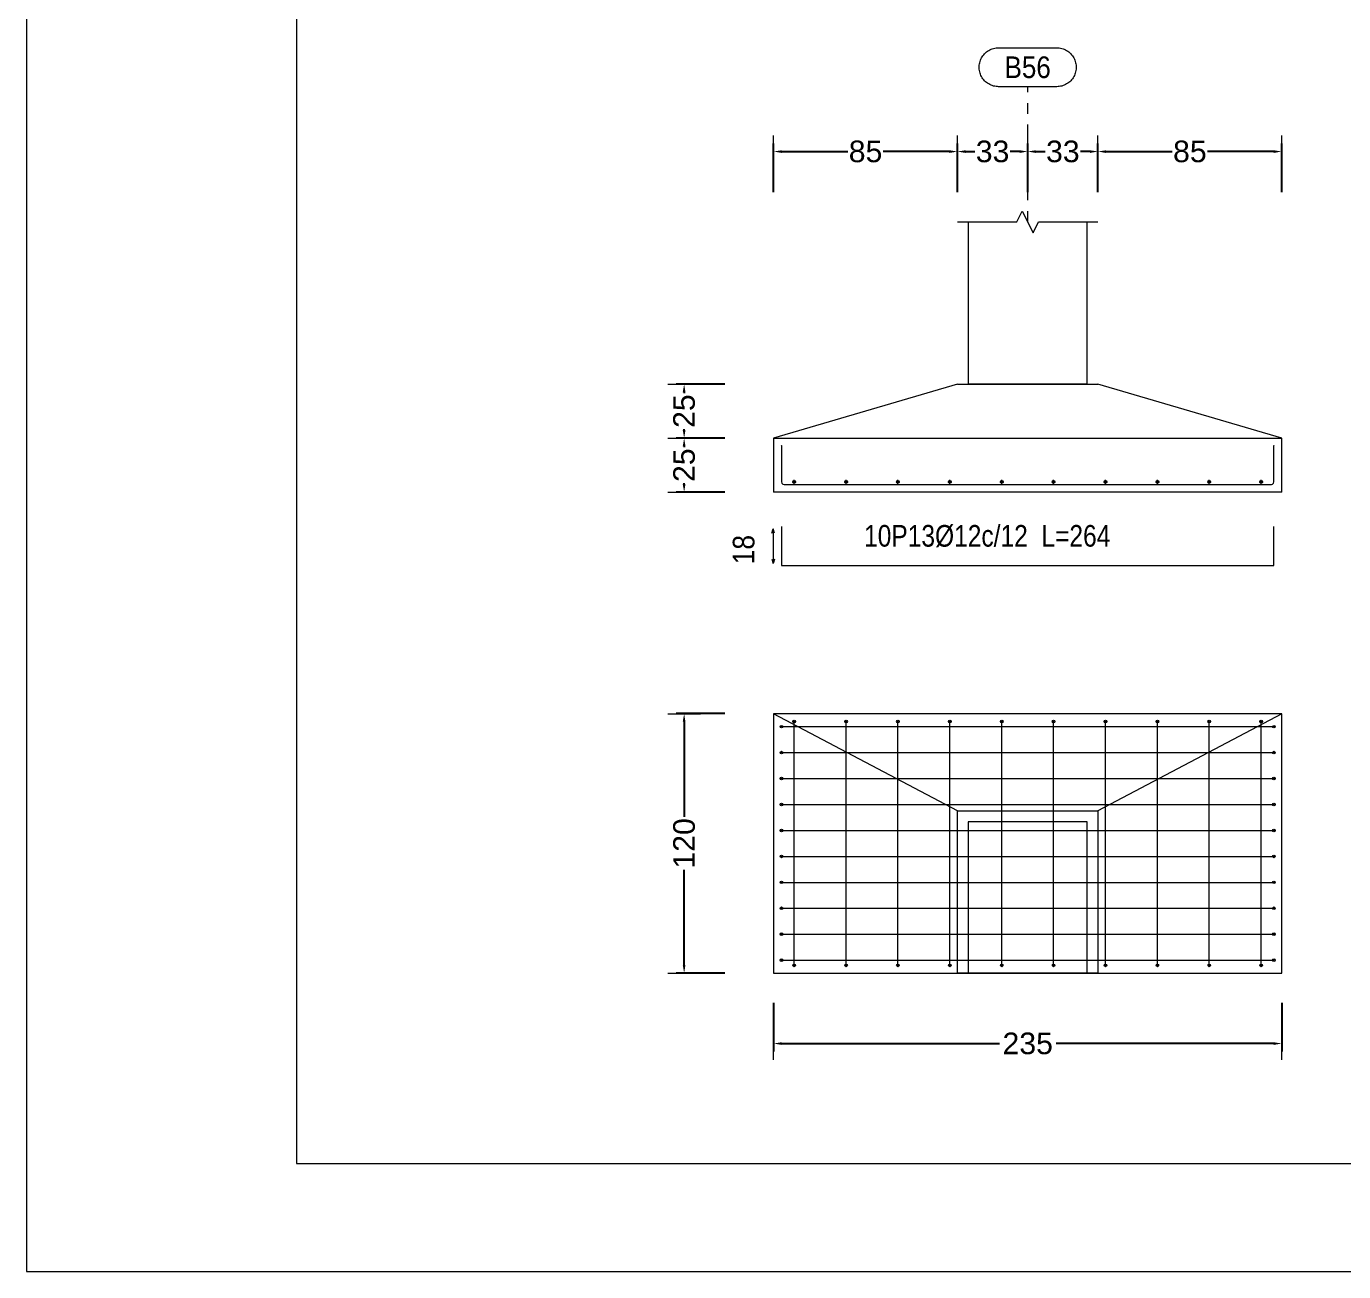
# Model space of a CAD drawing. Header units: millimetres. Extents: x 0 to 147, y 0 to 144.
# Drawn here: x 0 to 12.19, y 0 to 11.52 of the extents above; entities that cross this region are included whole.
import ezdxf
from ezdxf.enums import TextEntityAlignment as Align

# ---------------------------------------------------------------- set-up
doc = ezdxf.new("R2010")
doc.units = ezdxf.units.MM
doc.linetypes.add('CYPE_PUNTO', pattern=[0.075, 0, -0.075])
for name, color, linetype, lineweight in [('CIM_COTAS', 2, 'Continuous', 0), ('CIM_DIB_ARMADOS', 4, 'Continuous', 0), ('CIM_GEOMETRIA', 2, 'Continuous', 0), ('CIM_TXT_ARMADOS', 3, 'Continuous', 0), ('RECUAD_LIMITES', 2, 'Continuous', 0), ('RECUAD_MARCO', 1, 'Continuous', 20)]:
    doc.layers.add(name, color=color, linetype=linetype, lineweight=lineweight)
doc.styles.add('CYPETXT_0.3_romans', font='arial.ttf', dxfattribs={"height": 0.2})
doc.styles.add('CYPETXT_romans', font='arial.ttf', dxfattribs={"height": 0.2})
doc.dimstyles.new('cype_arrow', dxfattribs={"dimtxt": 0.18, "dimasz": 0.075, "dimexe": 0.075, "dimexo": 0.075, "dimgap": 0, "dimtad": 0, "dimdec": 4, "dimzin": 0, "dimdsep": 46, "dimtxsty": 'CYPETXT_0.3_romans', "dimcen": 0.09, "dimadec": 0, "dimazin": 0, "dimtfac": 1, "dimtdec": 4, "dimtofl": 0, "dimtmove": 2, "dimatfit": 3, "dimfxl": 1, "dimtolj": 1, "dimtzin": 0, "dimarcsym": 0})

# ---------------------------------------------------------------- blocks, each defined once
blk = doc.blocks.new('*D343')
at = {"layer": 'CIM_COTAS', "color": 0, "lineweight": -2, "transparency": 16777216}
for p, q in [((6.913, 9.985), (6.913, 10.435)), ((6.988, 10.36), (7.598, 10.36)), ((8.538, 10.36), (7.927, 10.36)), ((8.613, 9.985), (8.613, 10.435))]:
    blk.add_line(p, q, dxfattribs=at)
at = {"layer": 'CIM_COTAS', "color": 0, "transparency": 16777216}
for points in [[(6.988, 10.372), (6.988, 10.347), (6.913, 10.36)], [(8.538, 10.372), (8.538, 10.347), (8.613, 10.36)]]:
    blk.add_solid(points, dxfattribs=at)
at = {"layer": 'Defpoints', "color": 0, "transparency": 16777216}
for p in [(8.613, 10.36), (6.913, 9.91), (8.613, 9.91)]:
    blk.add_point(p, dxfattribs=at)
at = {"layer": 'CIM_COTAS', "color": 0, "transparency": 16777216, "insert": (7.763, 10.36), "char_height": 0.2, "attachment_point": 5, "style": 'CYPETXT_0.3_romans'}
blk.add_mtext('\\A1;85', dxfattribs=at)
blk = doc.blocks.new('*D344')
at = {"layer": 'CIM_COTAS', "color": 0, "lineweight": -2, "transparency": 16777216}
for p, q in [((8.613, 9.985), (8.613, 10.435)), ((8.688, 10.36), (8.773, 10.36)), ((9.188, 10.36), (9.102, 10.36)), ((9.263, 9.985), (9.263, 10.435))]:
    blk.add_line(p, q, dxfattribs=at)
at = {"layer": 'CIM_COTAS', "color": 0, "transparency": 16777216}
for points in [[(8.688, 10.372), (8.688, 10.347), (8.613, 10.36)], [(9.188, 10.372), (9.188, 10.347), (9.263, 10.36)]]:
    blk.add_solid(points, dxfattribs=at)
at = {"layer": 'Defpoints', "color": 0, "transparency": 16777216}
for p in [(9.263, 10.36), (8.613, 9.91), (9.263, 9.91)]:
    blk.add_point(p, dxfattribs=at)
at = {"layer": 'CIM_COTAS', "color": 0, "transparency": 16777216, "insert": (8.938, 10.36), "char_height": 0.2, "attachment_point": 5, "style": 'CYPETXT_0.3_romans'}
blk.add_mtext('\\A1;33', dxfattribs=at)
blk = doc.blocks.new('*D345')
at = {"layer": 'CIM_COTAS', "color": 0, "lineweight": -2, "transparency": 16777216}
for p, q in [((9.263, 9.985), (9.263, 10.435)), ((9.338, 10.36), (9.423, 10.36)), ((9.838, 10.36), (9.752, 10.36)), ((9.913, 9.985), (9.913, 10.435))]:
    blk.add_line(p, q, dxfattribs=at)
at = {"layer": 'CIM_COTAS', "color": 0, "transparency": 16777216}
for points in [[(9.338, 10.372), (9.338, 10.347), (9.263, 10.36)], [(9.838, 10.372), (9.838, 10.347), (9.913, 10.36)]]:
    blk.add_solid(points, dxfattribs=at)
at = {"layer": 'Defpoints', "color": 0, "transparency": 16777216}
for p in [(9.913, 10.36), (9.263, 9.91), (9.913, 9.91)]:
    blk.add_point(p, dxfattribs=at)
at = {"layer": 'CIM_COTAS', "color": 0, "transparency": 16777216, "insert": (9.588, 10.36), "char_height": 0.2, "attachment_point": 5, "style": 'CYPETXT_0.3_romans'}
blk.add_mtext('\\A1;33', dxfattribs=at)
blk = doc.blocks.new('*D346')
at = {"layer": 'CIM_COTAS', "color": 0, "lineweight": -2, "transparency": 16777216}
for p, q in [((9.913, 9.985), (9.913, 10.435)), ((9.988, 10.36), (10.598, 10.36)), ((11.538, 10.36), (10.927, 10.36)), ((11.613, 9.985), (11.613, 10.435))]:
    blk.add_line(p, q, dxfattribs=at)
at = {"layer": 'CIM_COTAS', "color": 0, "transparency": 16777216}
for points in [[(9.988, 10.372), (9.988, 10.347), (9.913, 10.36)], [(11.538, 10.372), (11.538, 10.347), (11.613, 10.36)]]:
    blk.add_solid(points, dxfattribs=at)
at = {"layer": 'Defpoints', "color": 0, "transparency": 16777216}
for p in [(11.613, 10.36), (9.913, 9.91), (11.613, 9.91)]:
    blk.add_point(p, dxfattribs=at)
at = {"layer": 'CIM_COTAS', "color": 0, "transparency": 16777216, "insert": (10.763, 10.36), "char_height": 0.2, "attachment_point": 5, "style": 'CYPETXT_0.3_romans'}
blk.add_mtext('\\A1;85', dxfattribs=at)
blk = doc.blocks.new('*D347')
at = {"layer": 'CIM_COTAS', "color": 0, "lineweight": -2, "transparency": 16777216}
for p, q in [((6.46, 7.709), (6.01, 7.709)), ((6.085, 7.634), (6.085, 7.625)), ((6.46, 7.209), (6.01, 7.209)), ((6.085, 7.284), (6.085, 7.293))]:
    blk.add_line(p, q, dxfattribs=at)
at = {"layer": 'CIM_COTAS', "color": 0, "transparency": 16777216}
for points in [[(6.072, 7.634), (6.097, 7.634), (6.085, 7.709)], [(6.072, 7.284), (6.097, 7.284), (6.085, 7.209)]]:
    blk.add_solid(points, dxfattribs=at)
at = {"layer": 'Defpoints', "color": 0, "transparency": 16777216}
for p in [(6.085, 7.709), (6.535, 7.709), (6.535, 7.209)]:
    blk.add_point(p, dxfattribs=at)
at = {"layer": 'CIM_COTAS', "color": 0, "transparency": 16777216, "insert": (6.085, 7.459), "char_height": 0.2, "attachment_point": 5, "rotation": 90, "style": 'CYPETXT_0.3_romans'}
blk.add_mtext('\\A1;25', dxfattribs=at)
blk = doc.blocks.new('*D348')
at = {"layer": 'CIM_COTAS', "color": 0, "lineweight": -2, "transparency": 16777216}
for p, q in [((6.46, 8.209), (6.01, 8.209)), ((6.085, 8.134), (6.085, 8.125)), ((6.46, 7.709), (6.01, 7.709)), ((6.085, 7.784), (6.085, 7.793))]:
    blk.add_line(p, q, dxfattribs=at)
at = {"layer": 'CIM_COTAS', "color": 0, "transparency": 16777216}
for points in [[(6.072, 8.134), (6.097, 8.134), (6.085, 8.209)], [(6.072, 7.784), (6.097, 7.784), (6.085, 7.709)]]:
    blk.add_solid(points, dxfattribs=at)
at = {"layer": 'Defpoints', "color": 0, "transparency": 16777216}
for p in [(6.085, 8.209), (6.535, 8.209), (6.535, 7.709)]:
    blk.add_point(p, dxfattribs=at)
at = {"layer": 'CIM_COTAS', "color": 0, "transparency": 16777216, "insert": (6.085, 7.959), "char_height": 0.2, "attachment_point": 5, "rotation": 90, "style": 'CYPETXT_0.3_romans'}
blk.add_mtext('\\A1;25', dxfattribs=at)
blk = doc.blocks.new('*D353')
at = {"layer": 'CIM_COTAS', "color": 0, "lineweight": -2, "transparency": 16777216}
for p, q in [((6.913, 2.485), (6.913, 2.035)), ((11.613, 2.485), (11.613, 2.035)), ((6.988, 2.11), (9.001, 2.11)), ((11.538, 2.11), (9.525, 2.11))]:
    blk.add_line(p, q, dxfattribs=at)
at = {"layer": 'CIM_COTAS', "color": 0, "transparency": 16777216}
for points in [[(6.988, 2.122), (6.988, 2.097), (6.913, 2.11)], [(11.538, 2.122), (11.538, 2.097), (11.613, 2.11)]]:
    blk.add_solid(points, dxfattribs=at)
at = {"layer": 'Defpoints', "color": 0, "transparency": 16777216}
for p in [(6.913, 2.56), (11.613, 2.56), (11.613, 2.11)]:
    blk.add_point(p, dxfattribs=at)
at = {"layer": 'CIM_COTAS', "color": 0, "transparency": 16777216, "insert": (9.263, 2.11), "char_height": 0.2, "attachment_point": 5, "style": 'CYPETXT_0.3_romans'}
blk.add_mtext('\\A1;235', dxfattribs=at)
blk = doc.blocks.new('*D354')
at = {"layer": 'CIM_COTAS', "color": 0, "lineweight": -2, "transparency": 16777216}
for p, q in [((6.46, 5.161), (6.01, 5.161)), ((6.085, 5.086), (6.085, 4.207)), ((6.085, 2.836), (6.085, 3.715)), ((6.46, 2.761), (6.01, 2.761))]:
    blk.add_line(p, q, dxfattribs=at)
at = {"layer": 'CIM_COTAS', "color": 0, "transparency": 16777216}
for points in [[(6.072, 5.086), (6.097, 5.086), (6.085, 5.161)], [(6.072, 2.836), (6.097, 2.836), (6.085, 2.761)]]:
    blk.add_solid(points, dxfattribs=at)
at = {"layer": 'Defpoints', "color": 0, "transparency": 16777216}
for p in [(6.085, 5.161), (6.535, 5.161), (6.535, 2.761)]:
    blk.add_point(p, dxfattribs=at)
at = {"layer": 'CIM_COTAS', "color": 0, "transparency": 16777216, "insert": (6.085, 3.961), "char_height": 0.2, "attachment_point": 5, "rotation": 90, "style": 'CYPETXT_0.3_romans'}
blk.add_mtext('\\A1;120', dxfattribs=at)

msp = doc.modelspace()

# ---------------------------------------------------------------- hatches: boundary and pattern name
at = {"layer": 'CIM_DIB_ARMADOS'}
h = msp.add_hatch(color=256, dxfattribs=at)
edge = h.paths.add_edge_path(flags=0)
edge.add_arc((6.98469, 7.64078), 0.0016, 0, 360)
h = msp.add_hatch(color=256, dxfattribs=at)
edge = h.paths.add_edge_path(flags=0)
edge.add_arc((11.54069, 7.64078), 0.0016, 0, 360)
h = msp.add_hatch(color=256, dxfattribs=at)
edge = h.paths.add_edge_path(flags=0)
edge.add_arc((6.98469, 5.04078), 0.0016, 0, 360)
h = msp.add_hatch(color=256, dxfattribs=at)
edge = h.paths.add_edge_path(flags=0)
edge.add_arc((7.10269, 5.08878), 0.0016, 0, 360)
h = msp.add_hatch(color=256, dxfattribs=at)
edge = h.paths.add_edge_path(flags=0)
edge.add_arc((7.58269, 5.08878), 0.0016, 0, 360)
h = msp.add_hatch(color=256, dxfattribs=at)
edge = h.paths.add_edge_path(flags=0)
edge.add_arc((8.06269, 5.08878), 0.0016, 0, 360)
h = msp.add_hatch(color=256, dxfattribs=at)
edge = h.paths.add_edge_path(flags=0)
edge.add_arc((8.54269, 5.08878), 0.0016, 0, 360)
h = msp.add_hatch(color=256, dxfattribs=at)
edge = h.paths.add_edge_path(flags=0)
edge.add_arc((9.02269, 5.08878), 0.0016, 0, 360)
h = msp.add_hatch(color=256, dxfattribs=at)
edge = h.paths.add_edge_path(flags=0)
edge.add_arc((9.50269, 5.08878), 0.0016, 0, 360)
h = msp.add_hatch(color=256, dxfattribs=at)
edge = h.paths.add_edge_path(flags=0)
edge.add_arc((9.98269, 5.08878), 0.0016, 0, 360)
h = msp.add_hatch(color=256, dxfattribs=at)
edge = h.paths.add_edge_path(flags=0)
edge.add_arc((10.46269, 5.08878), 0.0016, 0, 360)
h = msp.add_hatch(color=256, dxfattribs=at)
edge = h.paths.add_edge_path(flags=0)
edge.add_arc((10.94269, 5.08878), 0.0016, 0, 360)
h = msp.add_hatch(color=256, dxfattribs=at)
edge = h.paths.add_edge_path(flags=0)
edge.add_arc((11.42269, 5.08878), 0.0016, 0, 360)
h = msp.add_hatch(color=256, dxfattribs=at)
edge = h.paths.add_edge_path(flags=0)
edge.add_arc((11.54069, 5.04078), 0.0016, 0, 360)
h = msp.add_hatch(color=256, dxfattribs=at)
edge = h.paths.add_edge_path(flags=0)
edge.add_arc((6.98469, 4.80078), 0.0016, 0, 360)
h = msp.add_hatch(color=256, dxfattribs=at)
edge = h.paths.add_edge_path(flags=0)
edge.add_arc((11.54069, 4.80078), 0.0016, 0, 360)
h = msp.add_hatch(color=256, dxfattribs=at)
edge = h.paths.add_edge_path(flags=0)
edge.add_arc((6.98469, 4.56078), 0.0016, 0, 360)
h = msp.add_hatch(color=256, dxfattribs=at)
edge = h.paths.add_edge_path(flags=0)
edge.add_arc((11.54069, 4.56078), 0.0016, 0, 360)
h = msp.add_hatch(color=256, dxfattribs=at)
edge = h.paths.add_edge_path(flags=0)
edge.add_arc((6.98469, 4.32078), 0.0016, 0, 360)
h = msp.add_hatch(color=256, dxfattribs=at)
edge = h.paths.add_edge_path(flags=0)
edge.add_arc((11.54069, 4.32078), 0.0016, 0, 360)
h = msp.add_hatch(color=256, dxfattribs=at)
edge = h.paths.add_edge_path(flags=0)
edge.add_arc((6.98469, 4.08078), 0.0016, 0, 360)
h = msp.add_hatch(color=256, dxfattribs=at)
edge = h.paths.add_edge_path(flags=0)
edge.add_arc((11.54069, 4.08078), 0.0016, 0, 360)
h = msp.add_hatch(color=256, dxfattribs=at)
edge = h.paths.add_edge_path(flags=0)
edge.add_arc((6.98469, 3.84078), 0.0016, 0, 360)
h = msp.add_hatch(color=256, dxfattribs=at)
edge = h.paths.add_edge_path(flags=0)
edge.add_arc((11.54069, 3.84078), 0.0016, 0, 360)
h = msp.add_hatch(color=256, dxfattribs=at)
edge = h.paths.add_edge_path(flags=0)
edge.add_arc((6.98469, 3.60078), 0.0016, 0, 360)
h = msp.add_hatch(color=256, dxfattribs=at)
edge = h.paths.add_edge_path(flags=0)
edge.add_arc((11.54069, 3.60078), 0.0016, 0, 360)
h = msp.add_hatch(color=256, dxfattribs=at)
edge = h.paths.add_edge_path(flags=0)
edge.add_arc((6.98469, 3.36078), 0.0016, 0, 360)
h = msp.add_hatch(color=256, dxfattribs=at)
edge = h.paths.add_edge_path(flags=0)
edge.add_arc((11.54069, 3.36078), 0.0016, 0, 360)
h = msp.add_hatch(color=256, dxfattribs=at)
edge = h.paths.add_edge_path(flags=0)
edge.add_arc((6.98469, 3.12078), 0.0016, 0, 360)
h = msp.add_hatch(color=256, dxfattribs=at)
edge = h.paths.add_edge_path(flags=0)
edge.add_arc((11.54069, 3.12078), 0.0016, 0, 360)
h = msp.add_hatch(color=256, dxfattribs=at)
edge = h.paths.add_edge_path(flags=0)
edge.add_arc((6.98469, 2.88078), 0.0016, 0, 360)
h = msp.add_hatch(color=256, dxfattribs=at)
edge = h.paths.add_edge_path(flags=0)
edge.add_arc((7.10269, 2.83278), 0.0016, 0, 360)
h = msp.add_hatch(color=256, dxfattribs=at)
edge = h.paths.add_edge_path(flags=0)
edge.add_arc((7.58269, 2.83278), 0.0016, 0, 360)
h = msp.add_hatch(color=256, dxfattribs=at)
edge = h.paths.add_edge_path(flags=0)
edge.add_arc((8.06269, 2.83278), 0.0016, 0, 360)
h = msp.add_hatch(color=256, dxfattribs=at)
edge = h.paths.add_edge_path(flags=0)
edge.add_arc((8.54269, 2.83278), 0.0016, 0, 360)
h = msp.add_hatch(color=256, dxfattribs=at)
edge = h.paths.add_edge_path(flags=0)
edge.add_arc((9.02269, 2.83278), 0.0016, 0, 360)
h = msp.add_hatch(color=256, dxfattribs=at)
edge = h.paths.add_edge_path(flags=0)
edge.add_arc((9.50269, 2.83278), 0.0016, 0, 360)
h = msp.add_hatch(color=256, dxfattribs=at)
edge = h.paths.add_edge_path(flags=0)
edge.add_arc((9.98269, 2.83278), 0.0016, 0, 360)
h = msp.add_hatch(color=256, dxfattribs=at)
edge = h.paths.add_edge_path(flags=0)
edge.add_arc((10.46269, 2.83278), 0.0016, 0, 360)
h = msp.add_hatch(color=256, dxfattribs=at)
edge = h.paths.add_edge_path(flags=0)
edge.add_arc((10.94269, 2.83278), 0.0016, 0, 360)
h = msp.add_hatch(color=256, dxfattribs=at)
edge = h.paths.add_edge_path(flags=0)
edge.add_arc((11.42269, 2.83278), 0.0016, 0, 360)
h = msp.add_hatch(color=256, dxfattribs=at)
edge = h.paths.add_edge_path(flags=0)
edge.add_arc((11.54069, 2.88078), 0.0016, 0, 360)

# ---------------------------------------------------------------- linework, layer by layer
at = {"layer": 'CIM_COTAS', "linetype": 'CYPE_PUNTO'}
msp.add_line((9.26269, 9.70878), (9.26269, 10.95978), dxfattribs=at)
at = {"layer": 'CIM_COTAS'}
for p, q in [((6.91269, 10.20978), (6.91269, 10.50978)), ((8.61269, 10.20978), (8.61269, 10.50978)), ((8.61269, 10.20978), (8.61269, 10.50978)), ((9.26269, 10.20978), (9.26269, 10.50978)), ((9.26269, 10.20978), (9.26269, 10.50978)), ((9.91269, 10.20978), (9.91269, 10.50978)), ((9.91269, 10.20978), (9.91269, 10.50978)), ((11.61269, 10.20978), (11.61269, 10.50978)), ((5.93469, 8.20878), (6.23469, 8.20878)), ((5.93469, 7.70878), (6.23469, 7.70878)), ((5.93469, 7.70878), (6.23469, 7.70878)), ((5.93469, 7.20878), (6.23469, 7.20878)), ((5.93469, 5.16078), (6.23469, 5.16078)), ((5.93469, 2.76078), (6.23469, 2.76078)), ((6.91269, 1.95978), (6.91269, 2.25978)), ((11.61269, 1.95978), (11.61269, 2.25978))]:
    msp.add_line(p, q, dxfattribs=at)
msp.add_lwpolyline([(9.53119, 11.31978), (9.54321, 11.31938), (9.55518, 11.31818), (9.56704, 11.31618), (9.57874, 11.31339), (9.59023, 11.30983), (9.60146, 11.3055), (9.61237, 11.30044), (9.62292, 11.29466), (9.63306, 11.28818), (9.64274, 11.28105), (9.65193, 11.27328), (9.66057, 11.26492), (9.66864, 11.256), (9.6761, 11.24656), (9.68291, 11.23664), (9.68904, 11.22629), (9.69446, 11.21555), (9.69916, 11.20448), (9.7031, 11.19311), (9.70628, 11.18151), (9.70868, 11.16972), (9.71028, 11.1578), (9.71109, 11.1458), (9.71109, 11.13377), (9.71028, 11.12177), (9.70868, 11.10985), (9.70628, 11.09806), (9.7031, 11.08646), (9.69916, 11.07509), (9.69446, 11.06402), (9.68904, 11.05328), (9.68291, 11.04293), (9.6761, 11.03301), (9.66864, 11.02357), (9.66057, 11.01465), (9.65193, 11.00629), (9.64274, 10.99852), (9.63306, 10.99139), (9.62292, 10.98491), (9.61237, 10.97913), (9.60146, 10.97407), (9.59023, 10.96974), (9.57874, 10.96618), (9.56704, 10.96339), (9.55518, 10.96139), (9.54321, 10.96019), (9.53119, 10.95978), (8.99419, 10.95978), (8.98216, 10.96019), (8.97019, 10.96139), (8.95833, 10.96339), (8.94663, 10.96618), (8.93514, 10.96974), (8.92392, 10.97407), (8.913, 10.97913), (8.90246, 10.98491), (8.89232, 10.99139), (8.88263, 10.99852), (8.87344, 11.00629), (8.8648, 11.01465), (8.85673, 11.02357), (8.84927, 11.03301), (8.84247, 11.04293), (8.83634, 11.05328), (8.83091, 11.06402), (8.82621, 11.07509), (8.82227, 11.08646), (8.81909, 11.09806), (8.81669, 11.10985), (8.81509, 11.12177), (8.81429, 11.13377), (8.81429, 11.1458), (8.81509, 11.1578), (8.81669, 11.16972), (8.81909, 11.18151), (8.82227, 11.19311), (8.82621, 11.20448), (8.83091, 11.21555), (8.83634, 11.22629), (8.84247, 11.23664), (8.84927, 11.24656), (8.85673, 11.256), (8.8648, 11.26492), (8.87344, 11.27328), (8.88263, 11.28105), (8.89232, 11.28818), (8.90246, 11.29466), (8.913, 11.30044), (8.92392, 11.3055), (8.93514, 11.30983), (8.94663, 11.31339), (8.95833, 11.31618), (8.97019, 11.31818), (8.98216, 11.31938), (8.99419, 11.31978), (9.53119, 11.31978)], close=True, dxfattribs=at)
at = {"layer": 'CIM_DIB_ARMADOS'}
for p, q in [((7.10269, 7.28678), (7.10269, 7.32278)), ((7.58269, 7.28678), (7.58269, 7.32278)), ((8.06269, 7.28678), (8.06269, 7.32278)), ((8.54269, 7.28678), (8.54269, 7.32278)), ((9.02269, 7.28678), (9.02269, 7.32278)), ((9.50269, 7.28678), (9.50269, 7.32278)), ((9.98269, 7.28678), (9.98269, 7.32278)), ((10.46269, 7.28678), (10.46269, 7.32278)), ((10.94269, 7.28678), (10.94269, 7.32278)), ((11.42269, 7.28678), (11.42269, 7.32278)), ((7.08469, 7.30478), (7.12069, 7.30478)), ((7.56469, 7.30478), (7.60069, 7.30478)), ((8.04469, 7.30478), (8.08069, 7.30478)), ((8.52469, 7.30478), (8.56069, 7.30478)), ((9.00469, 7.30478), (9.04069, 7.30478)), ((9.48469, 7.30478), (9.52069, 7.30478)), ((9.96469, 7.30478), (10.00069, 7.30478)), ((10.44469, 7.30478), (10.48069, 7.30478)), ((10.92469, 7.30478), (10.96069, 7.30478)), ((11.40469, 7.30478), (11.44069, 7.30478))]:
    msp.add_line(p, q, dxfattribs=at)
for points in [[(6.98469, 7.64078), (6.98469, 7.30478), (6.9879, 7.29278), (6.99669, 7.284), (7.00869, 7.28078), (11.51669, 7.28078), (11.52869, 7.284), (11.53747, 7.29278), (11.54069, 7.30478), (11.54069, 7.64078)], [(6.98469, 6.89078), (6.98469, 6.53078), (11.54069, 6.53078), (11.54069, 6.89078)], [(6.98469, 5.04078), (6.9879, 5.04078), (6.99669, 5.04078), (7.00869, 5.04078), (11.51669, 5.04078), (11.52869, 5.04078), (11.53747, 5.04078), (11.54069, 5.04078)], [(7.10269, 2.83278), (7.10269, 2.836), (7.10269, 2.84478), (7.10269, 2.85678), (7.10269, 5.06478), (7.10269, 5.07678), (7.10269, 5.08557), (7.10269, 5.08878)], [(7.58269, 2.83278), (7.58269, 2.836), (7.58269, 2.84478), (7.58269, 2.85678), (7.58269, 5.06478), (7.58269, 5.07678), (7.58269, 5.08557), (7.58269, 5.08878)], [(8.06269, 2.83278), (8.06269, 2.836), (8.06269, 2.84478), (8.06269, 2.85678), (8.06269, 5.06478), (8.06269, 5.07678), (8.06269, 5.08557), (8.06269, 5.08878)], [(8.54269, 2.83278), (8.54269, 2.836), (8.54269, 2.84478), (8.54269, 2.85678), (8.54269, 5.06478), (8.54269, 5.07678), (8.54269, 5.08557), (8.54269, 5.08878)], [(9.02269, 2.83278), (9.02269, 2.836), (9.02269, 2.84478), (9.02269, 2.85678), (9.02269, 5.06478), (9.02269, 5.07678), (9.02269, 5.08557), (9.02269, 5.08878)], [(9.50269, 2.83278), (9.50269, 2.836), (9.50269, 2.84478), (9.50269, 2.85678), (9.50269, 5.06478), (9.50269, 5.07678), (9.50269, 5.08557), (9.50269, 5.08878)], [(9.98269, 2.83278), (9.98269, 2.836), (9.98269, 2.84478), (9.98269, 2.85678), (9.98269, 5.06478), (9.98269, 5.07678), (9.98269, 5.08557), (9.98269, 5.08878)], [(10.46269, 2.83278), (10.46269, 2.836), (10.46269, 2.84478), (10.46269, 2.85678), (10.46269, 5.06478), (10.46269, 5.07678), (10.46269, 5.08557), (10.46269, 5.08878)], [(10.94269, 2.83278), (10.94269, 2.836), (10.94269, 2.84478), (10.94269, 2.85678), (10.94269, 5.06478), (10.94269, 5.07678), (10.94269, 5.08557), (10.94269, 5.08878)], [(11.42269, 2.83278), (11.42269, 2.836), (11.42269, 2.84478), (11.42269, 2.85678), (11.42269, 5.06478), (11.42269, 5.07678), (11.42269, 5.08557), (11.42269, 5.08878)], [(6.98469, 4.80078), (6.9879, 4.80078), (6.99669, 4.80078), (7.00869, 4.80078), (11.51669, 4.80078), (11.52869, 4.80078), (11.53747, 4.80078), (11.54069, 4.80078)], [(6.98469, 4.56078), (6.9879, 4.56078), (6.99669, 4.56078), (7.00869, 4.56078), (11.51669, 4.56078), (11.52869, 4.56078), (11.53747, 4.56078), (11.54069, 4.56078)], [(6.98469, 4.32078), (6.9879, 4.32078), (6.99669, 4.32078), (7.00869, 4.32078), (11.51669, 4.32078), (11.52869, 4.32078), (11.53747, 4.32078), (11.54069, 4.32078)], [(6.98469, 4.08078), (6.9879, 4.08078), (6.99669, 4.08078), (7.00869, 4.08078), (11.51669, 4.08078), (11.52869, 4.08078), (11.53747, 4.08078), (11.54069, 4.08078)], [(6.98469, 3.84078), (6.9879, 3.84078), (6.99669, 3.84078), (7.00869, 3.84078), (11.51669, 3.84078), (11.52869, 3.84078), (11.53747, 3.84078), (11.54069, 3.84078)], [(6.98469, 3.60078), (6.9879, 3.60078), (6.99669, 3.60078), (7.00869, 3.60078), (11.51669, 3.60078), (11.52869, 3.60078), (11.53747, 3.60078), (11.54069, 3.60078)], [(6.98469, 3.36078), (6.9879, 3.36078), (6.99669, 3.36078), (7.00869, 3.36078), (11.51669, 3.36078), (11.52869, 3.36078), (11.53747, 3.36078), (11.54069, 3.36078)], [(6.98469, 3.12078), (6.9879, 3.12078), (6.99669, 3.12078), (7.00869, 3.12078), (11.51669, 3.12078), (11.52869, 3.12078), (11.53747, 3.12078), (11.54069, 3.12078)], [(6.98469, 2.88078), (6.9879, 2.88078), (6.99669, 2.88078), (7.00869, 2.88078), (11.51669, 2.88078), (11.52869, 2.88078), (11.53747, 2.88078), (11.54069, 2.88078)]]:
    msp.add_lwpolyline(points, dxfattribs=at)
for centre, radius in [((6.98469, 7.64078), 0.0016), ((11.54069, 7.64078), 0.0016), ((7.10269, 7.30478), 0.012), ((7.58269, 7.30478), 0.012), ((8.06269, 7.30478), 0.012), ((8.54269, 7.30478), 0.012), ((9.02269, 7.30478), 0.012), ((9.50269, 7.30478), 0.012), ((9.98269, 7.30478), 0.012), ((10.46269, 7.30478), 0.012), ((10.94269, 7.30478), 0.012), ((11.42269, 7.30478), 0.012), ((6.98469, 5.04078), 0.012), ((6.98469, 5.04078), 0.0016), ((7.10269, 5.08878), 0.012), ((7.10269, 5.08878), 0.0016), ((7.58269, 5.08878), 0.012), ((7.58269, 5.08878), 0.0016), ((8.06269, 5.08878), 0.012), ((8.06269, 5.08878), 0.0016), ((8.54269, 5.08878), 0.012), ((8.54269, 5.08878), 0.0016), ((9.02269, 5.08878), 0.012), ((9.02269, 5.08878), 0.0016), ((9.50269, 5.08878), 0.012), ((9.50269, 5.08878), 0.0016), ((9.98269, 5.08878), 0.012), ((9.98269, 5.08878), 0.0016), ((10.46269, 5.08878), 0.012), ((10.46269, 5.08878), 0.0016), ((10.94269, 5.08878), 0.012), ((10.94269, 5.08878), 0.0016), ((11.42269, 5.08878), 0.012), ((11.42269, 5.08878), 0.0016), ((11.54069, 5.04078), 0.012), ((11.54069, 5.04078), 0.0016), ((6.98469, 4.80078), 0.012), ((6.98469, 4.80078), 0.0016), ((11.54069, 4.80078), 0.012), ((11.54069, 4.80078), 0.0016), ((6.98469, 4.56078), 0.012), ((6.98469, 4.56078), 0.0016), ((11.54069, 4.56078), 0.012), ((11.54069, 4.56078), 0.0016), ((6.98469, 4.32078), 0.012), ((6.98469, 4.32078), 0.0016), ((11.54069, 4.32078), 0.012), ((11.54069, 4.32078), 0.0016), ((6.98469, 4.08078), 0.012), ((6.98469, 4.08078), 0.0016), ((11.54069, 4.08078), 0.012), ((11.54069, 4.08078), 0.0016), ((6.98469, 3.84078), 0.012), ((6.98469, 3.84078), 0.0016), ((11.54069, 3.84078), 0.012), ((11.54069, 3.84078), 0.0016), ((6.98469, 3.60078), 0.012), ((6.98469, 3.60078), 0.0016), ((11.54069, 3.60078), 0.012), ((11.54069, 3.60078), 0.0016), ((6.98469, 3.36078), 0.012), ((6.98469, 3.36078), 0.0016), ((11.54069, 3.36078), 0.012), ((11.54069, 3.36078), 0.0016), ((6.98469, 3.12078), 0.012), ((6.98469, 3.12078), 0.0016), ((11.54069, 3.12078), 0.012), ((11.54069, 3.12078), 0.0016), ((6.98469, 2.88078), 0.012), ((6.98469, 2.88078), 0.0016), ((7.10269, 2.83278), 0.012), ((7.10269, 2.83278), 0.0016), ((7.58269, 2.83278), 0.012), ((7.58269, 2.83278), 0.0016), ((8.06269, 2.83278), 0.012), ((8.06269, 2.83278), 0.0016), ((8.54269, 2.83278), 0.012), ((8.54269, 2.83278), 0.0016), ((9.02269, 2.83278), 0.012), ((9.02269, 2.83278), 0.0016), ((9.50269, 2.83278), 0.012), ((9.50269, 2.83278), 0.0016), ((9.98269, 2.83278), 0.012), ((9.98269, 2.83278), 0.0016), ((10.46269, 2.83278), 0.012), ((10.46269, 2.83278), 0.0016), ((10.94269, 2.83278), 0.012), ((10.94269, 2.83278), 0.0016), ((11.42269, 2.83278), 0.012), ((11.42269, 2.83278), 0.0016), ((11.54069, 2.88078), 0.012), ((11.54069, 2.88078), 0.0016)]:
    msp.add_circle(centre, radius, dxfattribs=at)
at = {"layer": 'CIM_GEOMETRIA'}
for p, q in [((8.71269, 9.70878), (8.71269, 8.20878)), ((9.81269, 8.20878), (9.81269, 9.70878)), ((8.61269, 8.20878), (6.91269, 7.70878)), ((8.61269, 8.20878), (9.91269, 8.20878)), ((9.81269, 8.20878), (8.71269, 8.20878)), ((11.61269, 7.70878), (9.91269, 8.20878)), ((6.91269, 7.70878), (11.61269, 7.70878)), ((6.91269, 7.70878), (6.91269, 7.20878)), ((11.61269, 7.20878), (11.61269, 7.70878)), ((11.61269, 7.20878), (6.91269, 7.20878)), ((8.61269, 4.26078), (6.91269, 5.16078)), ((11.61269, 5.16078), (9.91269, 4.26078)), ((6.91269, 2.76078), (8.61269, 2.76078)), ((9.91269, 2.76078), (11.61269, 2.76078))]:
    msp.add_line(p, q, dxfattribs=at)
msp.add_lwpolyline([(8.61269, 9.70878), (9.16269, 9.70878), (9.21269, 9.80878), (9.31269, 9.60878), (9.36269, 9.70878), (9.91269, 9.70878)], dxfattribs=at)
for points in [[(6.91269, 5.16078), (6.91269, 2.76078), (11.61269, 2.76078), (11.61269, 5.16078), (6.91269, 5.16078)], [(9.91269, 4.26078), (9.91269, 2.76078), (8.61269, 2.76078), (8.61269, 4.26078), (9.91269, 4.26078)], [(8.71269, 2.76078), (9.81269, 2.76078), (9.81269, 4.16078), (8.71269, 4.16078), (8.71269, 2.76078)]]:
    msp.add_lwpolyline(points, close=True, dxfattribs=at)
at = {"layer": 'CIM_TXT_ARMADOS'}
for p, q in [((6.89719, 6.83058), (6.90969, 6.87058)), ((6.92219, 6.83058), (6.90969, 6.87058)), ((6.90969, 6.87058), (6.90969, 6.55098)), ((6.89719, 6.59098), (6.90969, 6.55098)), ((6.92219, 6.59098), (6.90969, 6.55098))]:
    msp.add_line(p, q, dxfattribs=at)
at = {"layer": 'RECUAD_LIMITES'}
msp.add_lwpolyline([(0, 0), (59.4, 0), (59.4, 42), (0, 42), (0, 0)], close=True, dxfattribs=at)
at = {"layer": 'RECUAD_MARCO'}
msp.add_lwpolyline([(2.5, 1), (58.4, 1), (58.4, 41), (2.5, 41), (2.5, 1)], close=True, dxfattribs=at)

# ---------------------------------------------------------------- texts
at = {"layer": 'CIM_COTAS', "style": 'CYPETXT_romans', "width": 0.8592}
msp.add_text('B56', height=0.2, dxfattribs=at).set_placement((9.26269, 11.13978), align=Align.MIDDLE_CENTER)
at = {"layer": 'CIM_TXT_ARMADOS', "style": 'CYPETXT_romans', "width": 0.812574}
msp.add_text('10P13%%c12c/12  L=264', height=0.2, dxfattribs=at).set_placement((7.74919, 6.70578))
at = {"layer": 'CIM_TXT_ARMADOS', "style": 'CYPETXT_romans', "width": 0.872274}
msp.add_text('18', height=0.2, rotation=90, dxfattribs=at).set_placement((6.73469, 6.54278))

# ---------------------------------------------------------------- dimensions: what is measured, and where the dimension line sits
at = {"layer": 'CIM_COTAS'}
for p1, p2, distance, text, picture, middle in [((6.91269, 9.90978), (8.61269, 9.90978), 0.45, '85', '*D343', (7.76269, 10.35978)), ((8.61269, 9.90978), (9.26269, 9.90978), 0.45, '33', '*D344', (8.93769, 10.35978)), ((9.26269, 9.90978), (9.91269, 9.90978), 0.45, '33', '*D345', (9.58769, 10.35978)), ((9.91269, 9.90978), (11.61269, 9.90978), 0.45, '85', '*D346', (10.76269, 10.35978)), ((6.53469, 7.70878), (6.53469, 8.20878), 0.45, '25', '*D348', (6.08469, 7.95878)), ((6.53469, 7.20878), (6.53469, 7.70878), 0.45, '25', '*D347', (6.08469, 7.45878)), ((6.53469, 2.76078), (6.53469, 5.16078), 0.45, '120', '*D354', (6.08469, 3.96078)), ((6.91269, 2.55978), (11.61269, 2.55978), -0.45, '235', '*D353', (9.26269, 2.10978))]:
    dim = msp.add_aligned_dim(p1=p1, p2=p2, distance=distance, text=text, dimstyle='cype_arrow', dxfattribs=at)
    dim.commit()
    dim.dimension.update_dxf_attribs({"geometry": picture, "text_midpoint": middle})

doc.saveas('drawing.dxf')
